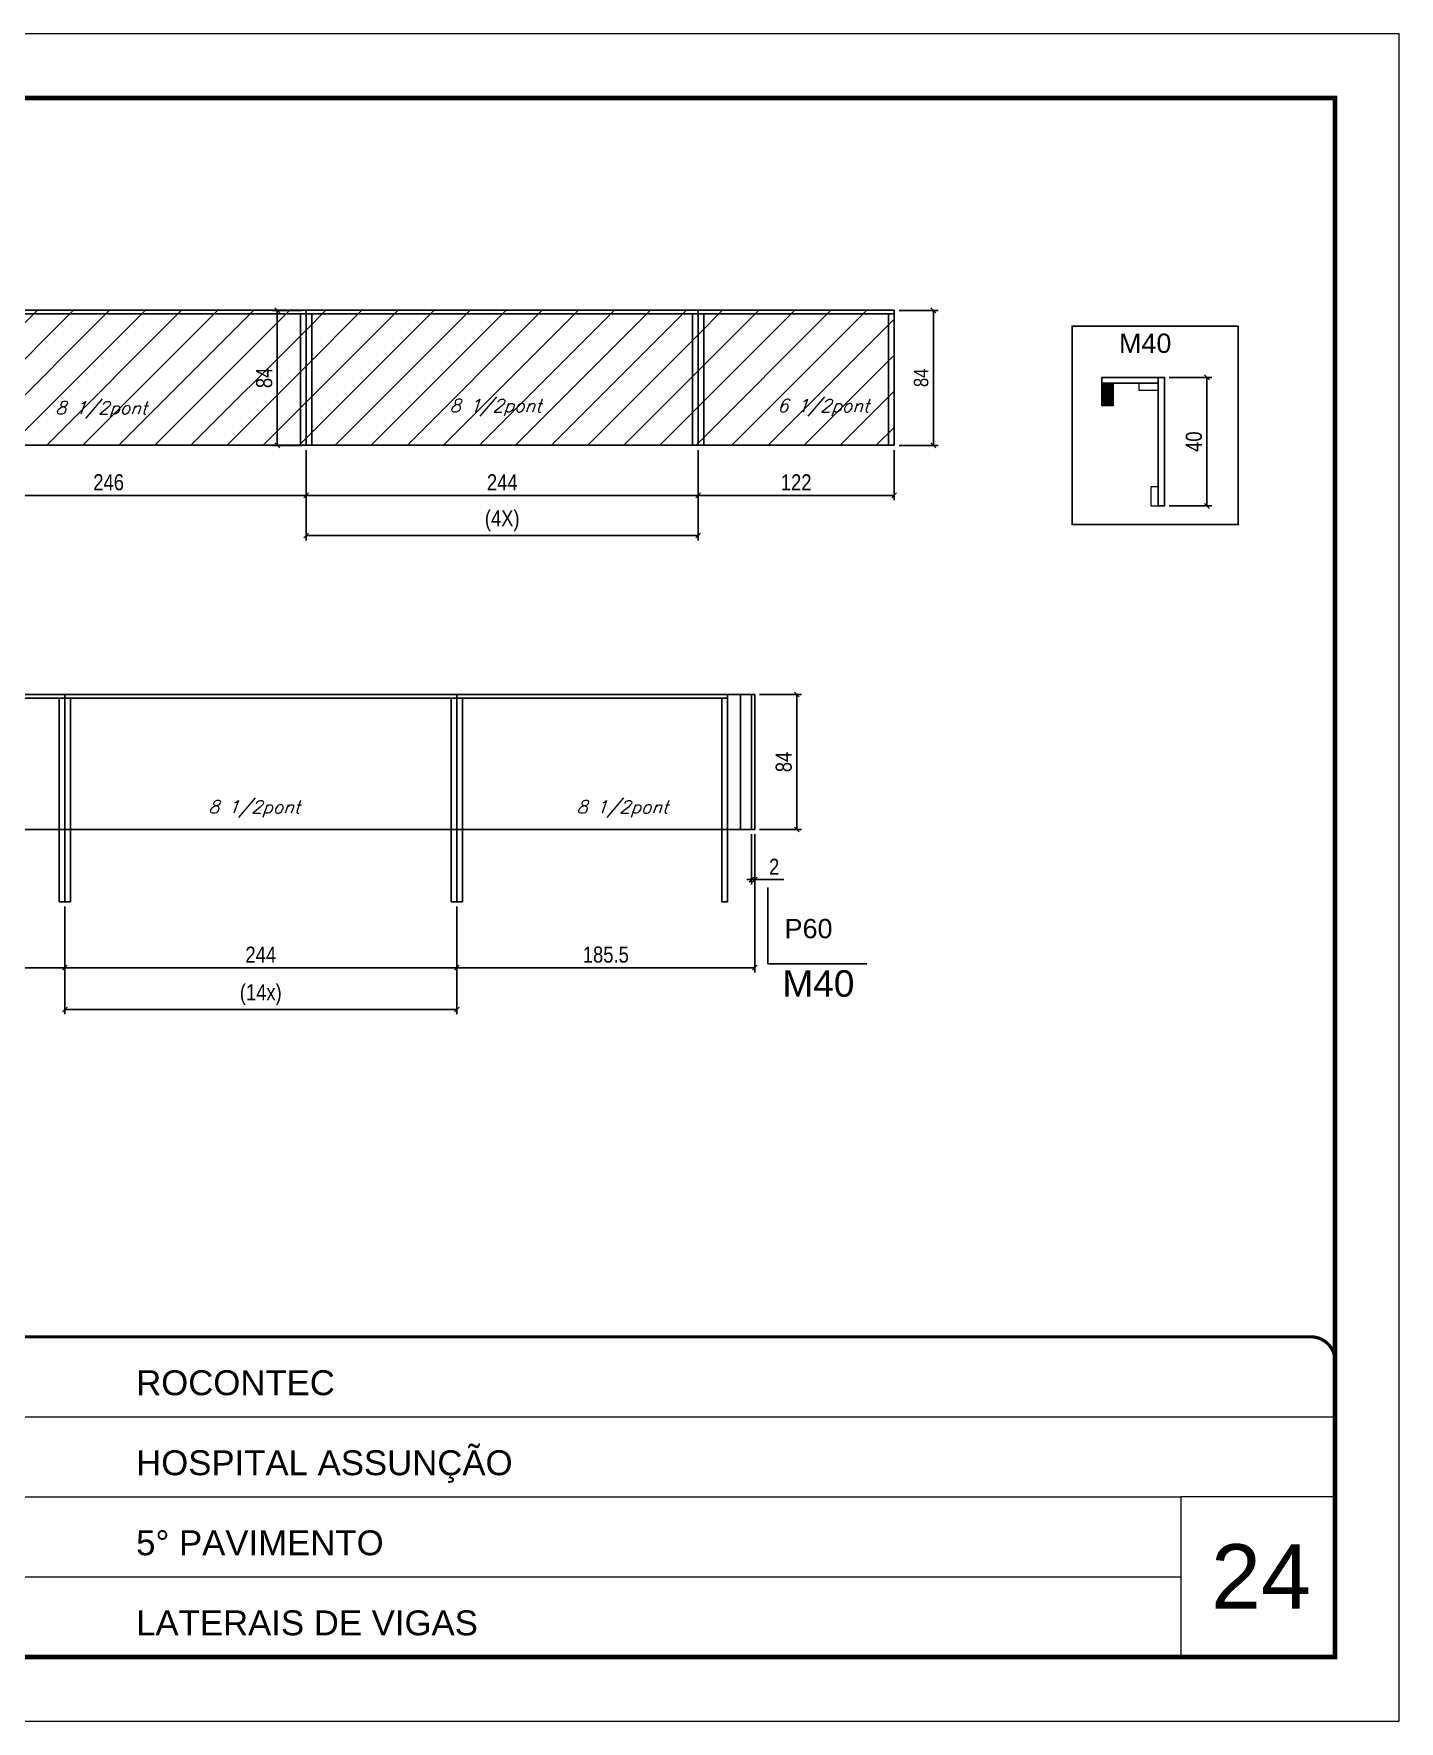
# Model space of a CAD drawing. Extents: x -20960 to -5926, y -2106 to 21915.
# Drawn here: x -6804 to -5953, y 15123 to 16173 of the extents above; entities that cross this region are included whole.
import ezdxf

# ---------------------------------------------------------------- set-up
doc = ezdxf.new("R2010")
doc.units = 0
doc.linetypes.add('CONTINUO', pattern=[0])
doc.linetypes.add('DASHED', pattern=[0.75, 0.5, -0.25])
for name, color, linetype in [('5', 5, 'Continuous'), ('COTA', 241, 'Continuous'), ('NOMENCLATURA', 7, 'Continuous'), ('Painéis', 200, 'Continuous'), ('SARR_2.2x7', 40, 'Continuous'), ('SARR_3.5x7', 81, 'Continuous'), ('texto', 7, 'Continuous')]:
    doc.layers.add(name, color=color, linetype=linetype)
for name, color, linetype, lineweight in [('CARIMBO', 255, 'Continuous', 9), ('Folhas', 255, 'Continuous', 9), ('Hachura', 251, 'Continuous', 9), ('Madeira', 126, 'Continuous', 18), ('Sarr 2.2x7', 40, 'Continuous', 9), ('SARRAFO DE PRESSAO', 251, 'DASHED', 9)]:
    doc.layers.add(name, color=color, linetype=linetype, lineweight=lineweight)
doc.styles.add('ARIAL', font='arial.ttf')
doc.styles.add('COTA TECNICA', font='techl___.ttf', dxfattribs={"height": 10})
doc.styles.add('COTA TECNICA-50', font='techl___.ttf', dxfattribs={"height": 9})
doc.styles.add('Romans', font='romans.shx')
doc.styles.get("Standard").update_dxf_attribs({"font": 'arial.ttf'})
doc.dimstyles.new('COTA PAINEL-50', dxfattribs={"dimtxt": 9, "dimasz": 3, "dimexe": 3, "dimexo": 3, "dimgap": 3, "dimtad": 1, "dimdec": 1, "dimzin": 12, "dimdsep": 46, "dimtxsty": 'COTA TECNICA-50', "dimblk1": 'OBLIQUE', "dimblk2": 'OBLIQUE', "dimsah": 1, "dimcen": 0.9, "dimclrd": 4, "dimclre": 4, "dimclrt": 240, "dimadec": 1, "dimazin": 3, "dimtfac": 1, "dimtdec": 1, "dimtmove": 0, "dimatfit": 3, "dimfxl": 1, "dimtolj": 1, "dimtzin": 12, "dimarcsym": 0})
doc.dimstyles.new('PAINEL', dxfattribs={"dimtxt": 10, "dimasz": 3, "dimexe": 3, "dimexo": 3, "dimgap": 3, "dimtad": 1, "dimdec": 1, "dimzin": 12, "dimdsep": 46, "dimtxsty": 'COTA TECNICA', "dimblk1": 'OBLIQUE', "dimblk2": 'OBLIQUE', "dimsah": 1, "dimcen": 0.9, "dimclrd": 4, "dimclre": 4, "dimclrt": 240, "dimadec": 1, "dimazin": 3, "dimtfac": 1, "dimtdec": 1, "dimtmove": 0, "dimatfit": 3, "dimfxl": 1, "dimtolj": 1, "dimtzin": 12, "dimarcsym": 0})
pattern_1 = [(45, (-147519.938, -12375.266), (-11.2253202, 11.2253202), [])]

# ---------------------------------------------------------------- blocks, each defined once
blk = doc.blocks.new('9999999999')
at = {"color": 30, "linetype": 'CONTINUO'}
for p, q in [((98564.6, 34379.6), (99584, 34379.6)), ((98564.6, 34329.8), (99488, 34329.8)), ((99584, 34329.8), (99488, 34329.8)), ((99488, 34329.8), (99488, 34230.2)), ((98564.6, 34280), (99488, 34280))]:
    blk.add_line(p, q, dxfattribs=at)
at = {"color": 30, "linetype": 'CONTINUO', "const_width": 2}
blk.add_lwpolyline([(99584, 34230.2), (99584, 34414.4, 0.414214), (99569, 34429.4), (98229, 34429.4, 0.414214), (98214, 34414.4), (98214, 34245.2, 0.414214), (98229, 34230.2), (99584, 34230.2)], format="xyb", dxfattribs=at)
at = {"layer": 'Folhas'}
blk.add_lwpolyline([(98139, 34190.2), (99624, 34190.2), (99624, 35240.2), (98139, 35240.2)], close=True, dxfattribs=at)
at = {"layer": 'Folhas', "color": 30, "const_width": 3}
blk.add_lwpolyline([(98214, 34230.2), (99584, 34230.2), (99584, 35200.2), (98214, 35200.2)], close=True, dxfattribs=at)
at = {"color": 7, "linetype": 'Continuous', "ltscale": 5, "style": 'ARIAL'}
for s, height, p in [('ROCONTEC', 15.48, (98837.7, 34393.1)), ('HOSPITAL ASSUNÇÃO', 15.483, (98837.7, 34343.3)), ('5° PAVIMENTO', 15.483, (98837.7, 34293.5)), ('LATERAIS DE VIGAS', 15.483, (98837.7, 34243.7))]:
    blk.add_text(s, height=height, dxfattribs=at).set_placement(p)
blk = doc.blocks.new('_Oblique')
at = {"color": 0, "linetype": 'ByBlock', "lineweight": -2}
blk.add_line((-0.5, -0.5), (0.5, 0.5), dxfattribs=at)
blk = doc.blocks.new('*D718')
at = {"layer": 'COTA', "color": 4, "linetype": 'ByBlock', "lineweight": -2, "transparency": 16777216}
for p, q in [((-6879.9, 15913.4), (-6879.9, 15882.3)), ((-6633.9, 15913.4), (-6633.9, 15882.3)), ((-6879.9, 15885.3), (-6633.9, 15885.3))]:
    blk.add_line(p, q, dxfattribs=at)
at = {"layer": 'Defpoints', "color": 0, "linetype": 'ByBlock', "transparency": 16777216}
for p in [(-6879.9, 15916.4), (-6633.9, 15916.4), (-6633.9, 15885.3)]:
    blk.add_point(p, dxfattribs=at)
at = {"layer": 'COTA', "color": 4, "linetype": 'ByBlock', "lineweight": -2, "transparency": 16777216, "xscale": 3, "yscale": 3, "zscale": 3, "rotation": 180}
blk.add_blockref('_Oblique', (-6879.9, 15885.3), dxfattribs=at)
at = {"layer": 'COTA', "color": 4, "linetype": 'ByBlock', "lineweight": -2, "transparency": 16777216, "xscale": 3, "yscale": 3, "zscale": 3}
blk.add_blockref('_Oblique', (-6633.9, 15885.3), dxfattribs=at)
at = {"layer": 'COTA', "color": 240, "linetype": 'ByBlock', "transparency": 16777216, "insert": (-6756.9, 15893.4), "char_height": 10, "attachment_point": 5, "style": 'COTA TECNICA'}
blk.add_mtext('\\A1;246', dxfattribs=at)
blk = doc.blocks.new('*D719')
at = {"layer": 'COTA', "color": 4, "linetype": 'ByBlock', "lineweight": -2, "transparency": 16777216}
for p, q in [((-6633.9, 15913.4), (-6633.9, 15882.3)), ((-6389.9, 15913.4), (-6389.9, 15882.3)), ((-6633.9, 15885.3), (-6389.9, 15885.3))]:
    blk.add_line(p, q, dxfattribs=at)
at = {"layer": 'Defpoints', "color": 0, "linetype": 'ByBlock', "transparency": 16777216}
for p in [(-6633.9, 15916.4), (-6389.9, 15916.4), (-6389.9, 15885.3)]:
    blk.add_point(p, dxfattribs=at)
at = {"layer": 'COTA', "color": 4, "linetype": 'ByBlock', "lineweight": -2, "transparency": 16777216, "xscale": 3, "yscale": 3, "zscale": 3, "rotation": 180}
blk.add_blockref('_Oblique', (-6633.9, 15885.3), dxfattribs=at)
at = {"layer": 'COTA', "color": 4, "linetype": 'ByBlock', "lineweight": -2, "transparency": 16777216, "xscale": 3, "yscale": 3, "zscale": 3}
blk.add_blockref('_Oblique', (-6389.9, 15885.3), dxfattribs=at)
at = {"layer": 'COTA', "color": 240, "linetype": 'ByBlock', "transparency": 16777216, "insert": (-6511.9, 15893.4), "char_height": 10, "attachment_point": 5, "style": 'COTA TECNICA'}
blk.add_mtext('\\A1;244', dxfattribs=at)
blk = doc.blocks.new('*D720')
at = {"layer": 'COTA', "color": 4, "lineweight": -2, "ltscale": 25, "transparency": 16777216}
for p, q in [((-6633.9, 15913.4), (-6633.9, 15857.3)), ((-6389.9, 15913.4), (-6389.9, 15857.3)), ((-6633.9, 15860.3), (-6389.9, 15860.3))]:
    blk.add_line(p, q, dxfattribs=at)
at = {"layer": 'Defpoints', "color": 0, "ltscale": 25, "transparency": 16777216}
for p in [(-6633.9, 15916.4), (-6389.9, 15916.4), (-6389.9, 15860.3)]:
    blk.add_point(p, dxfattribs=at)
at = {"layer": 'COTA', "color": 4, "lineweight": -2, "ltscale": 25, "transparency": 16777216, "xscale": 3, "yscale": 3, "zscale": 3, "rotation": 180}
blk.add_blockref('_Oblique', (-6633.9, 15860.3), dxfattribs=at)
at = {"layer": 'COTA', "color": 4, "lineweight": -2, "ltscale": 25, "transparency": 16777216, "xscale": 3, "yscale": 3, "zscale": 3}
blk.add_blockref('_Oblique', (-6389.9, 15860.3), dxfattribs=at)
at = {"layer": 'COTA', "color": 240, "ltscale": 25, "transparency": 16777216, "insert": (-6511.9, 15869.5), "char_height": 10, "attachment_point": 5, "style": 'COTA TECNICA'}
blk.add_mtext('\\A1;(4X)', dxfattribs=at)
blk = doc.blocks.new('*D721')
at = {"layer": 'COTA', "color": 4, "lineweight": -2, "ltscale": 25, "transparency": 16777216}
for p, q in [((-6389.9, 15913.4), (-6389.9, 15882.3)), ((-6267.9, 15913.4), (-6267.9, 15882.3)), ((-6389.9, 15885.3), (-6267.9, 15885.3))]:
    blk.add_line(p, q, dxfattribs=at)
at = {"layer": 'Defpoints', "color": 0, "ltscale": 25, "transparency": 16777216}
for p in [(-6389.9, 15916.4), (-6267.9, 15916.4), (-6267.9, 15885.3)]:
    blk.add_point(p, dxfattribs=at)
at = {"layer": 'COTA', "color": 4, "lineweight": -2, "ltscale": 25, "transparency": 16777216, "xscale": 3, "yscale": 3, "zscale": 3, "rotation": 180}
blk.add_blockref('_Oblique', (-6389.9, 15885.3), dxfattribs=at)
at = {"layer": 'COTA', "color": 4, "lineweight": -2, "ltscale": 25, "transparency": 16777216, "xscale": 3, "yscale": 3, "zscale": 3}
blk.add_blockref('_Oblique', (-6267.9, 15885.3), dxfattribs=at)
at = {"layer": 'COTA', "color": 240, "ltscale": 25, "transparency": 16777216, "insert": (-6328.9, 15893.4), "char_height": 10, "attachment_point": 5, "style": 'COTA TECNICA'}
blk.add_mtext('\\A1;122', dxfattribs=at)
blk = doc.blocks.new('*D722')
at = {"layer": 'COTA', "color": 4, "linetype": 'ByBlock', "lineweight": -2, "transparency": 16777216}
for p, q in [((-7028.2, 15629.4), (-7028.2, 15588.4)), ((-6784.2, 15629.4), (-6784.2, 15588.4)), ((-7028.2, 15591.4), (-6784.2, 15591.4))]:
    blk.add_line(p, q, dxfattribs=at)
at = {"layer": 'Defpoints', "color": 0, "linetype": 'ByBlock', "transparency": 16777216}
for p in [(-7028.2, 15632.4), (-6784.2, 15632.4), (-6784.2, 15591.4)]:
    blk.add_point(p, dxfattribs=at)
at = {"layer": 'COTA', "color": 4, "linetype": 'ByBlock', "lineweight": -2, "transparency": 16777216, "xscale": 3, "yscale": 3, "zscale": 3, "rotation": 180}
blk.add_blockref('_Oblique', (-7028.2, 15591.4), dxfattribs=at)
at = {"layer": 'COTA', "color": 4, "linetype": 'ByBlock', "lineweight": -2, "transparency": 16777216, "xscale": 3, "yscale": 3, "zscale": 3}
blk.add_blockref('_Oblique', (-6784.2, 15591.4), dxfattribs=at)
at = {"layer": 'COTA', "color": 240, "linetype": 'ByBlock', "transparency": 16777216, "insert": (-6906.2, 15599.5), "char_height": 10, "attachment_point": 5, "style": 'COTA TECNICA'}
blk.add_mtext('\\A1;244', dxfattribs=at)
blk = doc.blocks.new('*D723')
at = {"layer": 'COTA', "color": 4, "linetype": 'ByBlock', "lineweight": -2, "transparency": 16777216}
for p, q in [((-6784.2, 15629.4), (-6784.2, 15588.4)), ((-6540.2, 15629.4), (-6540.2, 15588.4)), ((-6784.2, 15591.4), (-6540.2, 15591.4))]:
    blk.add_line(p, q, dxfattribs=at)
at = {"layer": 'Defpoints', "color": 0, "linetype": 'ByBlock', "transparency": 16777216}
for p in [(-6784.2, 15632.4), (-6540.2, 15632.4), (-6540.2, 15591.4)]:
    blk.add_point(p, dxfattribs=at)
at = {"layer": 'COTA', "color": 4, "linetype": 'ByBlock', "lineweight": -2, "transparency": 16777216, "xscale": 3, "yscale": 3, "zscale": 3, "rotation": 180}
blk.add_blockref('_Oblique', (-6784.2, 15591.4), dxfattribs=at)
at = {"layer": 'COTA', "color": 4, "linetype": 'ByBlock', "lineweight": -2, "transparency": 16777216, "xscale": 3, "yscale": 3, "zscale": 3}
blk.add_blockref('_Oblique', (-6540.2, 15591.4), dxfattribs=at)
at = {"layer": 'COTA', "color": 240, "linetype": 'ByBlock', "transparency": 16777216, "insert": (-6662.2, 15599.5), "char_height": 10, "attachment_point": 5, "style": 'COTA TECNICA'}
blk.add_mtext('\\A1;244', dxfattribs=at)
blk = doc.blocks.new('*D736')
at = {"layer": 'COTA', "color": 4, "lineweight": -2, "ltscale": 25, "transparency": 16777216}
for p, q in [((-6351.7, 15761.4), (-6325.5, 15761.4)), ((-6328.5, 15677.4), (-6328.5, 15761.4)), ((-6351.7, 15677.4), (-6325.5, 15677.4))]:
    blk.add_line(p, q, dxfattribs=at)
at = {"layer": 'Defpoints', "color": 0, "ltscale": 25, "transparency": 16777216}
for p in [(-6354.7, 15761.4), (-6328.5, 15761.4), (-6354.7, 15677.4)]:
    blk.add_point(p, dxfattribs=at)
at = {"layer": 'COTA', "color": 4, "lineweight": -2, "ltscale": 25, "transparency": 16777216, "xscale": 3, "yscale": 3, "zscale": 3}
for p, rotation in [((-6328.5, 15761.4), 90), ((-6328.5, 15677.4), 270)]:
    blk.add_blockref('_Oblique', p, dxfattribs=dict(at, rotation=rotation))
at = {"layer": 'COTA', "color": 240, "ltscale": 25, "transparency": 16777216, "insert": (-6336.6, 15719.4), "char_height": 10, "attachment_point": 5, "rotation": 90, "style": 'COTA TECNICA'}
blk.add_mtext('\\A1;84', dxfattribs=at)
blk = doc.blocks.new('*D724')
at = {"layer": 'COTA', "color": 4, "lineweight": -2, "ltscale": 25, "transparency": 16777216}
for p, q in [((-6784.2, 15629.4), (-6784.2, 15562.4)), ((-6540.2, 15629.4), (-6540.2, 15562.4)), ((-6784.2, 15565.4), (-6540.2, 15565.4))]:
    blk.add_line(p, q, dxfattribs=at)
at = {"layer": 'Defpoints', "color": 0, "ltscale": 25, "transparency": 16777216}
for p in [(-6784.2, 15632.4), (-6540.2, 15632.4), (-6540.2, 15565.4)]:
    blk.add_point(p, dxfattribs=at)
at = {"layer": 'COTA', "color": 4, "lineweight": -2, "ltscale": 25, "transparency": 16777216, "xscale": 3, "yscale": 3, "zscale": 3, "rotation": 180}
blk.add_blockref('_Oblique', (-6784.2, 15565.4), dxfattribs=at)
at = {"layer": 'COTA', "color": 4, "lineweight": -2, "ltscale": 25, "transparency": 16777216, "xscale": 3, "yscale": 3, "zscale": 3}
blk.add_blockref('_Oblique', (-6540.2, 15565.4), dxfattribs=at)
at = {"layer": 'COTA', "color": 240, "ltscale": 25, "transparency": 16777216, "insert": (-6662.2, 15574.6), "char_height": 10, "attachment_point": 5, "style": 'COTA TECNICA'}
blk.add_mtext('\\A1;(14x)', dxfattribs=at)
blk = doc.blocks.new('*D725')
at = {"layer": 'COTA', "color": 4, "lineweight": -2, "ltscale": 25, "transparency": 16777216}
for p, q in [((-6354.7, 15674.4), (-6354.7, 15588.4)), ((-6540.2, 15629.4), (-6540.2, 15588.4)), ((-6540.2, 15591.4), (-6354.7, 15591.4))]:
    blk.add_line(p, q, dxfattribs=at)
at = {"layer": 'Defpoints', "color": 0, "ltscale": 25, "transparency": 16777216}
for p in [(-6354.7, 15677.4), (-6540.2, 15632.4), (-6354.7, 15591.4)]:
    blk.add_point(p, dxfattribs=at)
at = {"layer": 'COTA', "color": 4, "lineweight": -2, "ltscale": 25, "transparency": 16777216, "xscale": 3, "yscale": 3, "zscale": 3, "rotation": 180}
blk.add_blockref('_Oblique', (-6540.2, 15591.4), dxfattribs=at)
at = {"layer": 'COTA', "color": 4, "lineweight": -2, "ltscale": 25, "transparency": 16777216, "xscale": 3, "yscale": 3, "zscale": 3}
blk.add_blockref('_Oblique', (-6354.7, 15591.4), dxfattribs=at)
at = {"layer": 'COTA', "color": 240, "ltscale": 25, "transparency": 16777216, "insert": (-6447.4, 15599.5), "char_height": 10, "attachment_point": 5, "style": 'COTA TECNICA'}
blk.add_mtext('\\A1;185.5', dxfattribs=at)
blk = doc.blocks.new('*D737')
at = {"layer": 'COTA', "color": 4, "lineweight": -2, "ltscale": 25, "transparency": 16777216}
for p, q in [((-6636.9, 16000.4), (-6654.9, 16000.4)), ((-6651.9, 15916.4), (-6651.9, 16000.4)), ((-6636.9, 15916.4), (-6654.9, 15916.4))]:
    blk.add_line(p, q, dxfattribs=at)
at = {"layer": 'Defpoints', "color": 0, "ltscale": 25, "transparency": 16777216}
for p in [(-6651.9, 16000.4), (-6633.9, 16000.4), (-6633.9, 15916.4)]:
    blk.add_point(p, dxfattribs=at)
at = {"layer": 'COTA', "color": 4, "lineweight": -2, "ltscale": 25, "transparency": 16777216, "xscale": 3, "yscale": 3, "zscale": 3}
for p, rotation in [((-6651.9, 16000.4), 90), ((-6651.9, 15916.4), 270)]:
    blk.add_blockref('_Oblique', p, dxfattribs=dict(at, rotation=rotation))
at = {"layer": 'COTA', "color": 240, "ltscale": 25, "transparency": 16777216, "insert": (-6660, 15958.4), "char_height": 10, "attachment_point": 5, "rotation": 90, "style": 'COTA TECNICA'}
blk.add_mtext('\\A1;84', dxfattribs=at)
blk = doc.blocks.new('*D726')
at = {"layer": 'COTA', "color": 4, "lineweight": -2, "ltscale": 25, "transparency": 16777216}
for p, q in [((-6356.7, 15674.4), (-6356.7, 15643.2)), ((-6354.7, 15674.4), (-6354.7, 15643.2)), ((-6356.7, 15646.2), (-6359.7, 15646.2)), ((-6356.7, 15646.2), (-6354.7, 15646.2)), ((-6354.7, 15646.2), (-6336.6, 15646.2))]:
    blk.add_line(p, q, dxfattribs=at)
at = {"layer": 'Defpoints', "color": 0, "ltscale": 25, "transparency": 16777216}
for p in [(-6356.7, 15677.4), (-6354.7, 15677.4), (-6354.7, 15646.2)]:
    blk.add_point(p, dxfattribs=at)
at = {"layer": 'COTA', "color": 4, "lineweight": -2, "ltscale": 25, "transparency": 16777216, "xscale": 3, "yscale": 3, "zscale": 3}
blk.add_blockref('_Oblique', (-6356.7, 15646.2), dxfattribs=at)
at = {"layer": 'COTA', "color": 4, "lineweight": -2, "ltscale": 25, "transparency": 16777216, "xscale": 3, "yscale": 3, "zscale": 3, "rotation": 180}
blk.add_blockref('_Oblique', (-6354.7, 15646.2), dxfattribs=at)
at = {"layer": 'COTA', "color": 240, "ltscale": 25, "transparency": 16777216, "insert": (-6342.6, 15654.2), "char_height": 10, "attachment_point": 5, "style": 'COTA TECNICA'}
blk.add_mtext('\\A1;2', dxfattribs=at)
blk = doc.blocks.new('*D738')
at = {"layer": 'Defpoints', "color": 0, "linetype": 'ByBlock', "transparency": 16777216}
for p in [(-6099.7, 15958.7), (-6099.7, 15878.7), (-6073.2, 15878.7)]:
    blk.add_point(p, dxfattribs=at)
at = {"layer": 'Sarr 2.2x7', "color": 4, "linetype": 'ByBlock', "lineweight": -2, "transparency": 16777216}
for p, q in [((-6096.7, 15958.7), (-6070.2, 15958.7)), ((-6073.2, 15958.7), (-6073.2, 15878.7)), ((-6096.7, 15878.7), (-6070.2, 15878.7))]:
    blk.add_line(p, q, dxfattribs=at)
at = {"layer": 'Sarr 2.2x7', "color": 4, "linetype": 'ByBlock', "lineweight": -2, "transparency": 16777216, "xscale": 3, "yscale": 3, "zscale": 3}
for p, rotation in [((-6073.2, 15958.7), 90), ((-6073.2, 15878.7), 270)]:
    blk.add_blockref('_Oblique', p, dxfattribs=dict(at, rotation=rotation))
at = {"layer": 'Sarr 2.2x7', "color": 240, "linetype": 'ByBlock', "transparency": 16777216, "insert": (-6081.3, 15918.7), "char_height": 10, "attachment_point": 5, "rotation": 90, "style": 'COTA TECNICA'}
blk.add_mtext('\\A1;40', dxfattribs=at)
blk = doc.blocks.new('*D730')
at = {"layer": 'COTA', "color": 4, "lineweight": -2, "transparency": 16777216}
for p, q in [((-6264.9, 16000.4), (-6240.5, 16000.4)), ((-6243.5, 16000.4), (-6243.5, 15916.4)), ((-6264.9, 15916.4), (-6240.5, 15916.4))]:
    blk.add_line(p, q, dxfattribs=at)
at = {"layer": 'Defpoints', "color": 0, "transparency": 16777216}
for p in [(-6267.9, 16000.4), (-6267.9, 15916.4), (-6243.5, 15916.4)]:
    blk.add_point(p, dxfattribs=at)
at = {"layer": 'COTA', "color": 4, "lineweight": -2, "transparency": 16777216, "xscale": 3, "yscale": 3, "zscale": 3}
for p, rotation in [((-6243.5, 16000.4), 90), ((-6243.5, 15916.4), 270)]:
    blk.add_blockref('_Oblique', p, dxfattribs=dict(at, rotation=rotation))
at = {"layer": 'COTA', "color": 240, "transparency": 16777216, "insert": (-6251.1, 15958.4), "char_height": 9, "attachment_point": 5, "rotation": 90, "style": 'COTA TECNICA-50'}
blk.add_mtext('\\A1;84', dxfattribs=at)

msp = doc.modelspace()

# ---------------------------------------------------------------- hatches: boundary and pattern name
at = {"layer": 'Hachura', "ltscale": 25}
h = msp.add_hatch(dxfattribs=at)
h.set_pattern_fill('ANSI31', color=256, scale=5)
h.set_pattern_definition(pattern_1)
h.paths.add_polyline_path([(-6877.9, 15916.42), (-6633.9, 15916.42), (-6633.9, 16000.42), (-6877.9, 16000.42)])
h = msp.add_hatch(dxfattribs=at)
h.set_pattern_fill('ANSI31', color=256, scale=5)
h.set_pattern_definition(pattern_1)
h.paths.add_polyline_path([(-6633.9, 15916.42), (-6389.9, 15916.42), (-6389.9, 16000.42), (-6633.9, 16000.42)])
h = msp.add_hatch(dxfattribs=at)
h.set_pattern_fill('ANSI31', color=256, scale=5)
h.set_pattern_definition(pattern_1)
h.paths.add_polyline_path([(-6389.9, 15916.42), (-6267.9, 15916.42), (-6267.9, 16000.42), (-6389.9, 16000.42)])
at = {"layer": 'Madeira'}
h = msp.add_hatch(dxfattribs=at)
h.set_pattern_fill('ANSI31', color=256, scale=0.2, angle=450, style=0)
h.set_pattern_definition([(135, (-22704.63005, 29226.99475), (-0.449012806, -0.449012806), [])])
h.paths.add_polyline_path([(-6138.62, 15941.09), (-6131.62, 15941.09), (-6131.62, 15955.09), (-6138.62, 15955.09)])

# ---------------------------------------------------------------- linework, layer by layer
at = {"linetype": 'ByBlock'}
msp.add_lwpolyline([(-6053.7, 15990.65), (-6157.14, 15990.65), (-6157.14, 15867.11), (-6053.7, 15867.11)], close=True, dxfattribs=at)
at = {"layer": 'Madeira'}
msp.add_lwpolyline([(-6138.62, 15955.09), (-6131.62, 15955.09), (-6131.62, 15941.09), (-6138.62, 15941.09)], close=True, dxfattribs=at)
at = {"layer": 'NOMENCLATURA', "linetype": 'Continuous'}
for p in [(-6346.48, 15641.37), (-6284.99, 15593.81)]:
    msp.add_line(p, (-6346.48, 15593.81), dxfattribs=at)
at = {"layer": 'Painéis', "linetype": 'ByBlock'}
for p, q in [((-6879.9, 16000.42), (-6267.9, 16000.42)), ((-6633.9, 15916.42), (-6633.9, 16000.42)), ((-6389.9, 15916.42), (-6389.9, 16000.42)), ((-6267.9, 15916.42), (-6267.9, 16000.42)), ((-6267.9, 15916.42), (-6879.9, 15916.42)), ((-7028.16, 15761.38), (-6354.66, 15761.38)), ((-7028.16, 15677.38), (-6354.66, 15677.38)), ((-6354.66, 15686.38), (-6354.66, 15686.38))]:
    msp.add_line(p, q, dxfattribs=at)
at = {"layer": 'Painéis', "ltscale": 25}
for p, q in [((-6784.16, 15761.38), (-6784.16, 15677.38)), ((-6540.16, 15761.38), (-6540.16, 15677.38)), ((-6356.66, 15761.38), (-6356.66, 15677.38)), ((-6354.66, 15761.38), (-6354.66, 15677.38))]:
    msp.add_line(p, q, dxfattribs=at)
at = {"layer": 'Painéis', "linetype": 'ByBlock'}
msp.add_lwpolyline([(-6103.65, 15958.69), (-6138.6, 15958.69), (-6138.6, 15955.09), (-6103.65, 15955.09), (-6103.65, 15958.69)], dxfattribs=at)
at = {"layer": 'Painéis'}
msp.add_lwpolyline([(-6103.65, 15878.69), (-6099.65, 15878.69), (-6099.65, 15958.69), (-6103.65, 15958.69)], close=True, dxfattribs=at)
at = {"layer": 'Sarr 2.2x7', "linetype": 'ByBlock'}
for points in [[(-6103.65, 15955.09), (-6115.65, 15955.09), (-6115.65, 15950.69), (-6103.65, 15950.69), (-6103.65, 15955.09)], [(-6103.65, 15878.69), (-6103.65, 15890.69), (-6108.05, 15890.69), (-6108.05, 15878.69), (-6103.65, 15878.69)]]:
    msp.add_lwpolyline(points, dxfattribs=at)
at = {"layer": 'SARR_2.2x7', "linetype": 'Continuous'}
for p, q in [((-6633.9, 15998.22), (-6862.9, 15998.22)), ((-6389.9, 15998.22), (-6633.9, 15998.22)), ((-6267.9, 15998.22), (-6389.9, 15998.22)), ((-6389.9, 15998.22), (-6389.9, 15998.22)), ((-6363.66, 15761.38), (-6363.66, 15677.38)), ((-6784.16, 15759.18), (-7028.16, 15759.18)), ((-6540.16, 15759.18), (-6784.16, 15759.18)), ((-6540.16, 15759.18), (-6540.16, 15759.18)), ((-6540.16, 15759.18), (-6540.16, 15759.18)), ((-6371.66, 15759.18), (-6540.16, 15759.18))]:
    msp.add_line(p, q, dxfattribs=at)
at = {"layer": 'SARR_3.5x7'}
for p, q in [((-6637.4, 15998.22), (-6637.4, 15916.42)), ((-6633.9, 15998.22), (-6633.9, 15916.42)), ((-6630.4, 15998.22), (-6630.4, 15916.42)), ((-6393.4, 15998.22), (-6393.4, 15916.42)), ((-6389.9, 15998.22), (-6389.9, 15916.42)), ((-6386.4, 15998.22), (-6386.4, 15916.42)), ((-6271.4, 15998.22), (-6271.4, 15916.42)), ((-6267.9, 15998.22), (-6267.9, 15916.42)), ((-6371.66, 15761.38), (-6371.66, 15632.38)), ((-6787.66, 15759.18), (-6787.66, 15632.38)), ((-6780.66, 15759.18), (-6780.66, 15632.38)), ((-6543.66, 15759.18), (-6543.66, 15632.38)), ((-6536.66, 15759.18), (-6536.66, 15632.38)), ((-6375.16, 15759.18), (-6375.16, 15632.38)), ((-6784.16, 15632.38), (-6784.16, 15677.38)), ((-6540.16, 15632.38), (-6540.16, 15677.38)), ((-6784.16, 15632.38), (-6787.66, 15632.38)), ((-6780.66, 15632.38), (-6784.16, 15632.38)), ((-6540.16, 15632.38), (-6543.66, 15632.38)), ((-6536.66, 15632.38), (-6540.16, 15632.38)), ((-6371.66, 15632.38), (-6375.16, 15632.38))]:
    msp.add_line(p, q, dxfattribs=at)

# ---------------------------------------------------------------- block references
at = {"layer": 'SARRAFO DE PRESSAO', "color": 6, "linetype": 'ByBlock'}
msp.add_blockref('9999999999', (-105577.48, -19067.69), dxfattribs=at)

# ---------------------------------------------------------------- texts
at = {"layer": '5', "color": 7, "linetype": 'Continuous'}
msp.add_text('M40', height=12, rotation=359.99996, dxfattribs=at).set_placement((-6127.96, 15973.94))
at = {"layer": '5', "linetype": 'Continuous'}
msp.add_text('P60', height=12, rotation=359.99996, dxfattribs=at).set_placement((-6336.11, 15609.71))
at = {"layer": 'CARIMBO', "style": 'ARIAL'}
msp.add_text('24', height=40, dxfattribs=at).set_placement((-6070.64, 15192.66))
at = {"layer": 'NOMENCLATURA', "linetype": 'Continuous'}
msp.add_text('M40', height=16.5, dxfattribs=at).set_placement((-6337.49, 15573.32))
at = {"layer": 'texto', "color": 2, "char_height": 8, "attachment_point": 5, "style": 'Romans'}
for s, insert in [('{\\Q19;\\C256;8 1/2pont}', (-6761.59, 15938.43)), ('{\\Q19;\\C256;8 1/2pont}', (-6516.1, 15939.82)), ('{\\Q19;\\C256;6 1/2pont}', (-6312.07, 15939.82)), ('{\\Q19;\\C256;8 1/2pont}', (-6666.36, 15690.14)), ('{\\Q19;\\C256;8 1/2pont}', (-6437.13, 15690.14))]:
    msp.add_mtext(s, dxfattribs=dict(at, insert=insert))

# ---------------------------------------------------------------- dimensions: what is measured, and where the dimension line sits
at = {"layer": 'COTA', "ltscale": 25}
dim = msp.add_linear_dim(base=(-6651.89, 16000.42), p1=(-6633.9, 15916.42), p2=(-6633.9, 16000.42), angle=90, dimstyle='PAINEL', dxfattribs=at)
dim.commit()
dim.dimension.update_dxf_attribs({"geometry": '*D737', "text_midpoint": (-6659.99, 15958.42)})
at = {"layer": 'COTA', "color": 1}
dim = msp.add_linear_dim(base=(-6243.52, 15916.42), p1=(-6267.9, 16000.42), p2=(-6267.9, 15916.42), angle=90, dimstyle='COTA PAINEL-50', dxfattribs=at)
dim.commit()
dim.dimension.update_dxf_attribs({"geometry": '*D730', "text_midpoint": (-6251.11, 15958.42)})
at = {"layer": 'COTA', "linetype": 'ByBlock'}
for base, p1, p2, picture, middle in [((-6633.9, 15885.34), (-6879.9, 15916.42), (-6633.9, 15916.42), '*D718', (-6756.9, 15893.45)), ((-6784.16, 15591.39), (-7028.16, 15632.38), (-6784.16, 15632.38), '*D722', (-6906.16, 15599.46))]:
    dim = msp.add_linear_dim(base=base, p1=p1, p2=p2, dimstyle='PAINEL', dxfattribs=at)
    dim.commit()
    dim.dimension.update_dxf_attribs({"geometry": picture, "text_midpoint": middle})
for base, p1, p2, picture, middle in [((-6389.9, 15885.34), (-6633.9, 15916.42), (-6389.9, 15916.42), '*D719', (-6511.9, 15893.42)), ((-6540.16, 15591.39), (-6784.16, 15632.38), (-6540.16, 15632.38), '*D723', (-6662.16, 15599.46))]:
    dim = msp.add_linear_dim(base=base, p1=p1, p2=p2, dimstyle='PAINEL', override={"dimtmove": 1}, dxfattribs=at)
    dim.commit()
    dim.dimension.update_dxf_attribs({"geometry": picture, "text_midpoint": middle})
at = {"layer": 'COTA', "ltscale": 25}
for base, p1, p2, text, picture, middle in [((-6389.9, 15860.26), (-6633.9, 15916.42), (-6389.9, 15916.42), '(4X)', '*D720', (-6511.9, 15869.48)), ((-6540.16, 15565.36), (-6784.16, 15632.38), (-6540.16, 15632.38), '(14x)', '*D724', (-6662.16, 15574.58))]:
    dim = msp.add_linear_dim(base=base, p1=p1, p2=p2, text=text, dimstyle='PAINEL', dxfattribs=at)
    dim.commit()
    dim.dimension.update_dxf_attribs({"geometry": picture, "text_midpoint": middle})
for base, p1, p2, picture, middle in [((-6267.9, 15885.34), (-6389.9, 15916.42), (-6267.9, 15916.42), '*D721', (-6328.9, 15893.4)), ((-6354.66, 15591.39), (-6540.16, 15632.38), (-6354.66, 15677.38), '*D725', (-6447.41, 15599.52)), ((-6354.66, 15646.24), (-6356.66, 15677.38), (-6354.66, 15677.38), '*D726', (-6342.61, 15654.24))]:
    dim = msp.add_linear_dim(base=base, p1=p1, p2=p2, dimstyle='PAINEL', dxfattribs=at)
    dim.commit()
    dim.dimension.update_dxf_attribs({"geometry": picture, "text_midpoint": middle})
dim = msp.add_linear_dim(base=(-6328.48, 15761.38), p1=(-6354.66, 15677.38), p2=(-6354.66, 15761.38), angle=90, dimstyle='PAINEL', override={"dimtmove": 1}, dxfattribs=at)
dim.commit()
dim.dimension.update_dxf_attribs({"geometry": '*D736', "text_midpoint": (-6336.57, 15719.38)})
at = {"layer": 'Sarr 2.2x7', "linetype": 'ByBlock'}
dim = msp.add_linear_dim(base=(-6073.21, 15878.69), p1=(-6099.65, 15958.69), p2=(-6099.65, 15878.69), angle=90, dimstyle='PAINEL', override={"dimlfac": 0.5}, dxfattribs=at)
dim.commit()
dim.dimension.update_dxf_attribs({"geometry": '*D738', "text_midpoint": (-6081.31, 15918.69)})

doc.saveas('drawing.dxf')
